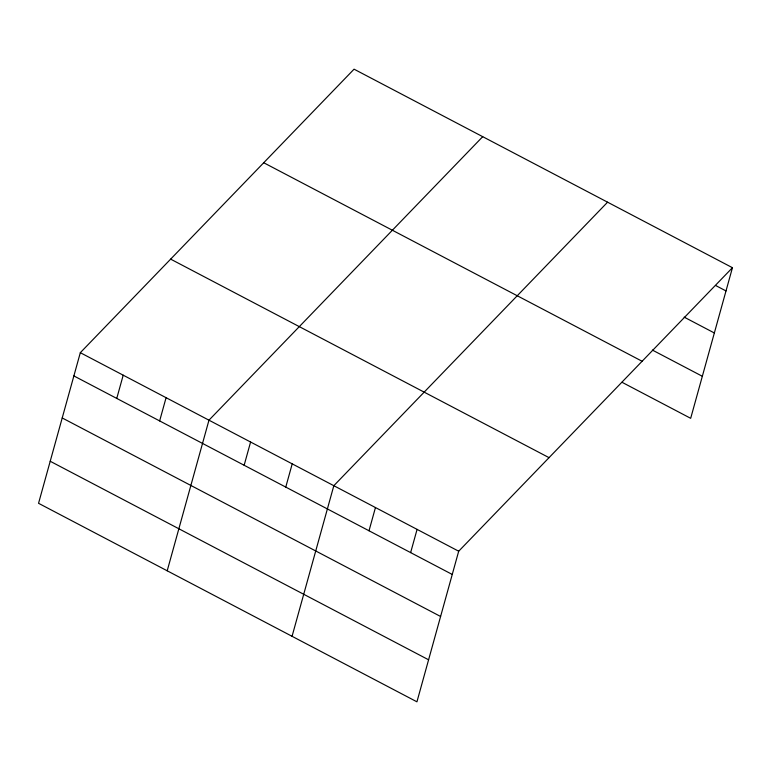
<?xml version="1.0" encoding="UTF-8"?>
<svg xmlns="http://www.w3.org/2000/svg" width="771" height="771" viewBox="0 0 771 771"><rect width="100%" height="100%" fill="white"/><g stroke="black" fill="none" stroke-linecap="round" stroke-linejoin="round"><path stroke-width="1.16" d="M80.319 352.684L38.55 503.299L416.938 701.822L458.697 551.217L732.45 267.701L354.062 69.178L80.319 352.684L458.697 551.217M116.758 398.424L123.206 375.188M159.645 420.918L166.083 397.691M167.201 570.8L208.97 420.185L482.713 136.679M244.147 465.26L250.594 442.024M285.771 487.099L292.209 463.863M292.064 636.306L333.833 485.701L607.587 202.185M369.01 530.776L375.458 507.54M410.635 552.614L417.082 529.378M732.45 267.701L690.681 418.316L622.004 382.281M715.604 285.482L726.003 290.937M684.176 317.141L714.351 332.976M652.391 350.073L702.342 376.277M263.73 162.739L642.108 361.262M170.651 259.133L549.039 457.656M73.871 375.92L452.259 574.453M62.22 417.959L440.598 616.482M50.211 461.26L428.589 659.793"/></g></svg>
